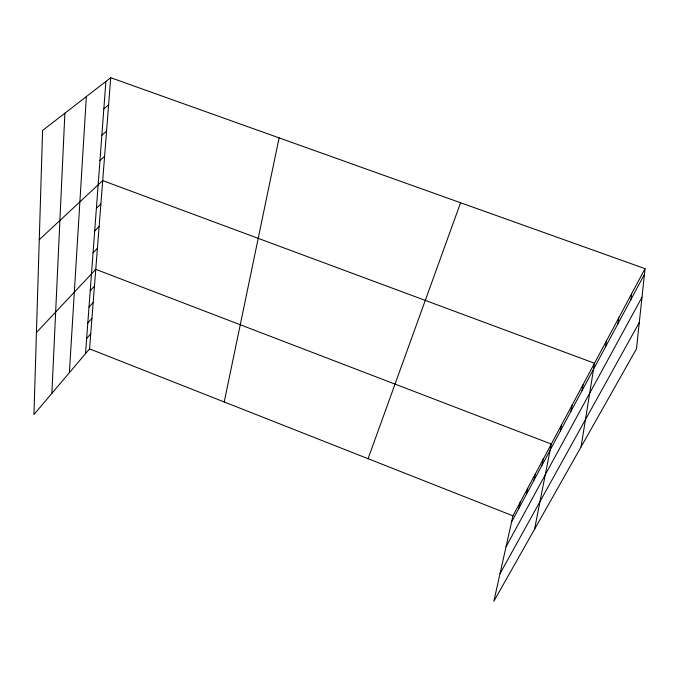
<?xml version="1.0" encoding="UTF-8"?>
<svg xmlns="http://www.w3.org/2000/svg" width="679" height="679" viewBox="0 0 679 679"><rect width="100%" height="100%" fill="white"/><g stroke="black" fill="none" stroke-linecap="round" stroke-linejoin="round"><path stroke-width="1.02" d="M51.876 393.37L64.878 113.215M69.377 372.695L86.352 96.596M85.512 353.64L105.882 81.472M110.736 77.712L42.582 130.47L33.95 414.538L89.56 348.862L110.736 77.712L645.05 268.672L636.469 348.836L493.845 601.288L512.951 515.836L645.05 268.672M630.91 299.566L631.623 293.795M617.941 323.739L618.747 317.891M605.498 346.944L606.381 341.028M581.063 446.918L594.507 363.248L102.707 180.597L39.263 239.712M582.056 390.637L583.083 384.62M571.005 411.245L572.1 405.176M560.362 431.072L561.516 424.969M534.551 529.238L551.323 444.049L95.773 269.342L36.445 332.498M541.944 465.404L543.192 459.25M224.214 401.968L279.094 137.879M534.017 480.18L535.307 474.018M526.318 494.533L527.642 488.354M518.841 508.478L520.19 502.29M368.069 458.698L460.574 202.741M511.567 522.024L644.439 274.35M506.042 546.739L641.995 297.215M500.024 573.653L639.287 322.474M86.64 338.558L90.731 333.813M87.803 323.06L91.945 318.349M88.991 307.129L93.184 302.461M90.222 290.756L94.457 286.131M93.057 252.817L97.411 248.319M94.695 230.97L99.117 226.548M96.384 208.326L100.874 203.989M99.966 160.465L104.6 156.323M101.867 135.155L106.569 131.123M103.836 108.844L108.615 104.939M89.56 348.862L512.951 515.836"/></g></svg>
